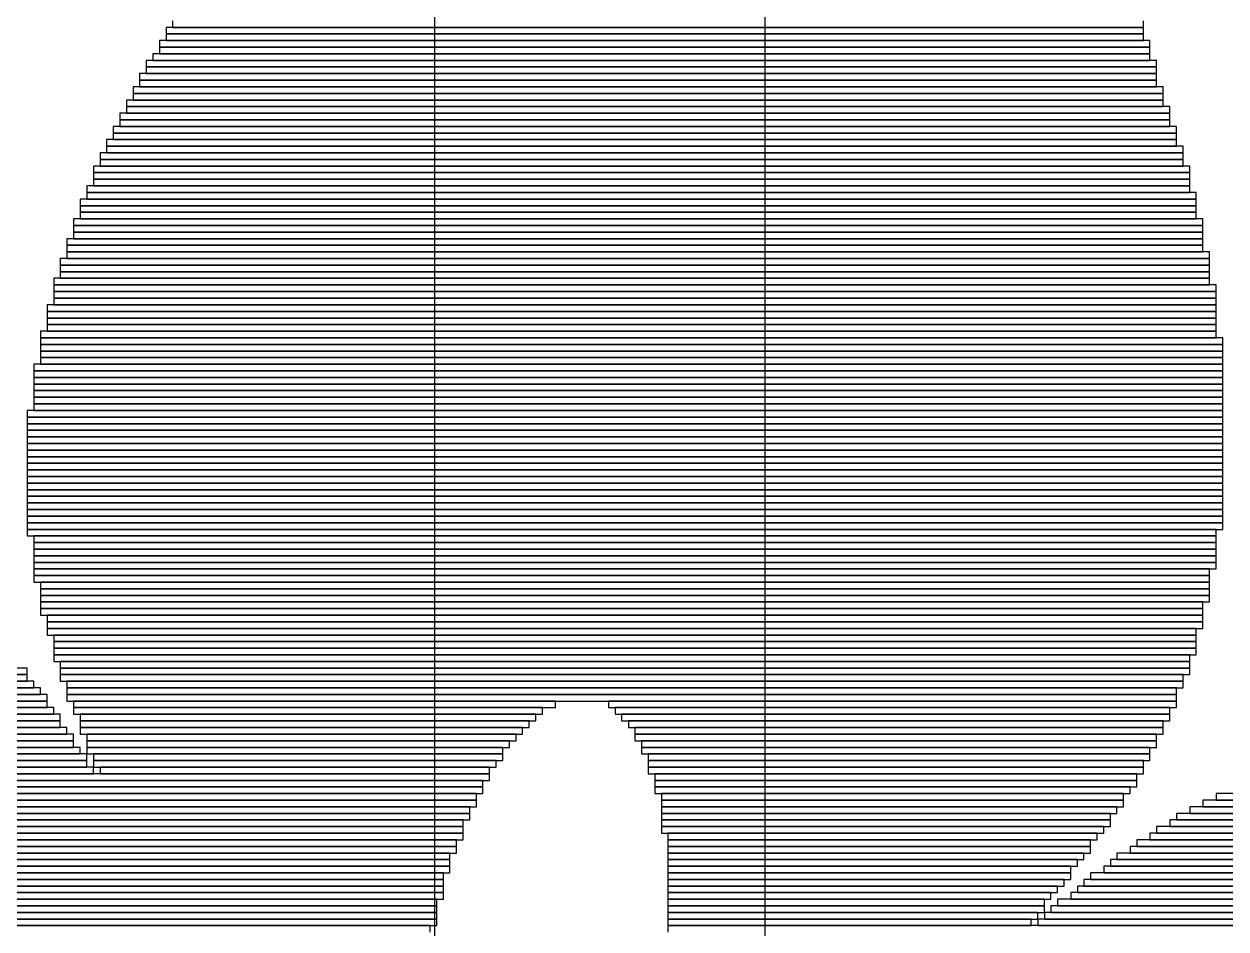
# Model space of a CAD drawing. Extents: x 2.2 to 42.7, y -26.5 to -3.7.
# Drawn here: x 38.01 to 39.397, y -14.177 to -13.133 of the extents above; entities that cross this region are included whole.
import ezdxf

# ---------------------------------------------------------------- set-up
doc = ezdxf.new("R2010")
doc.units = 0
doc.layers.get('0').update_dxf_attribs({"linetype": 'continuous'})

msp = doc.modelspace()

# ---------------------------------------------------------------- linework, layer by layer
at = {"color": 0}
for points in [[(38.8645, -9.0119), (38.8645, -12.6949), (38.8645, -16.3779), (38.8645, -20.0609)], [(38.4835, -9.3929), (38.4835, -13.3934), (38.4835, -17.3939)], [(38.1813, -13.1293), (38.1813, -13.1369)], [(39.3014, -13.1369), (39.3014, -13.1293)], [(39.3014, -13.1369), (38.1737, -13.1369)], [(38.1737, -13.1369), (38.1737, -13.1445)], [(39.3014, -13.1445), (38.1737, -13.1445)], [(38.1737, -13.1445), (38.1737, -13.1521)], [(38.1737, -13.1445), (39.3014, -13.1445)], [(38.1813, -13.1369), (39.3014, -13.1369)], [(39.3014, -13.1445), (39.3014, -13.1369)], [(39.3014, -13.1521), (39.3014, -13.1445)], [(39.309, -13.1521), (38.166, -13.1521)], [(38.166, -13.1521), (38.166, -13.1597)], [(39.309, -13.1597), (38.166, -13.1597)], [(38.166, -13.1597), (38.166, -13.1674)], [(38.166, -13.1597), (39.309, -13.1597)], [(38.1737, -13.1521), (39.3014, -13.1521)], [(39.309, -13.1597), (39.309, -13.1521)], [(39.309, -13.1674), (39.309, -13.1597)], [(39.309, -13.1674), (38.1584, -13.1674)], [(38.1584, -13.1674), (38.1584, -13.175)], [(38.166, -13.1674), (39.309, -13.1674)], [(39.309, -13.175), (39.309, -13.1674)], [(39.3167, -13.175), (38.1508, -13.175)], [(38.1508, -13.175), (38.1508, -13.1826)], [(39.3167, -13.1826), (38.1508, -13.1826)], [(38.1508, -13.1826), (38.1508, -13.1902)], [(38.1508, -13.1826), (39.3167, -13.1826)], [(38.1584, -13.175), (39.309, -13.175)], [(39.3167, -13.1826), (39.3167, -13.175)], [(39.3167, -13.1902), (39.3167, -13.1826)], [(39.3167, -13.1902), (38.1432, -13.1902)], [(38.1432, -13.1902), (38.1432, -13.1978)], [(39.3167, -13.1978), (38.1432, -13.1978)], [(38.1432, -13.1978), (38.1432, -13.2055)], [(38.1432, -13.1978), (39.3167, -13.1978)], [(38.1508, -13.1902), (39.3167, -13.1902)], [(39.3167, -13.1978), (39.3167, -13.1902)], [(39.3167, -13.2055), (39.3167, -13.1978)], [(39.3243, -13.2055), (38.1356, -13.2055)], [(38.1356, -13.2055), (38.1356, -13.2131)], [(39.3243, -13.2131), (38.1356, -13.2131)], [(38.1356, -13.2131), (38.1356, -13.2207)], [(38.1356, -13.2131), (39.3243, -13.2131)], [(38.1432, -13.2055), (39.3167, -13.2055)], [(39.3243, -13.2131), (39.3243, -13.2055)], [(39.3243, -13.2207), (39.3243, -13.2131)], [(39.3243, -13.2207), (38.1279, -13.2207)], [(38.1279, -13.2207), (38.1279, -13.2283)], [(39.3319, -13.2283), (38.1279, -13.2283)], [(38.1279, -13.2283), (38.1279, -13.2359)], [(38.1279, -13.2283), (39.3243, -13.2283)], [(38.1356, -13.2207), (39.3243, -13.2207)], [(39.3243, -13.2283), (39.3243, -13.2207)], [(39.3319, -13.2359), (39.3319, -13.2283)], [(39.3319, -13.2359), (38.1203, -13.2359)], [(38.1203, -13.2359), (38.1203, -13.2436)], [(39.3319, -13.2436), (38.1203, -13.2436)], [(38.1203, -13.2436), (38.1203, -13.2512)], [(38.1203, -13.2436), (39.3319, -13.2436)], [(38.1279, -13.2359), (39.3319, -13.2359)], [(39.3319, -13.2436), (39.3319, -13.2359)], [(39.3319, -13.2512), (39.3319, -13.2436)], [(39.3395, -13.2512), (38.1127, -13.2512)], [(38.1127, -13.2512), (38.1127, -13.2588)], [(38.1203, -13.2512), (39.3319, -13.2512)], [(39.3395, -13.2588), (39.3395, -13.2512)], [(39.3395, -13.2664), (38.1051, -13.2664)], [(38.1051, -13.2664), (38.1051, -13.274)], [(39.3395, -13.2588), (38.1127, -13.2588)], [(38.1127, -13.2588), (38.1127, -13.2664)], [(38.1127, -13.2588), (39.3395, -13.2588)], [(38.1127, -13.2664), (39.3395, -13.2664)], [(39.3395, -13.2664), (39.3395, -13.2588)], [(39.3395, -13.274), (39.3395, -13.2664)], [(39.3471, -13.2817), (38.0975, -13.2817)], [(38.0975, -13.2817), (38.0975, -13.2893)], [(39.3471, -13.274), (38.1051, -13.274)], [(38.1051, -13.274), (38.1051, -13.2817)], [(38.1051, -13.274), (39.3395, -13.274)], [(38.1051, -13.2817), (39.3471, -13.2817)], [(39.3471, -13.2817), (39.3471, -13.274)], [(39.3471, -13.2893), (39.3471, -13.2817)], [(39.3548, -13.2969), (38.0898, -13.2969)], [(38.0898, -13.2969), (38.0898, -13.3045)], [(39.3471, -13.2893), (38.0975, -13.2893)], [(38.0975, -13.2893), (38.0975, -13.2969)], [(38.0975, -13.2893), (39.3471, -13.2893)], [(38.0975, -13.2969), (39.3471, -13.2969)], [(39.3471, -13.2969), (39.3471, -13.2893)], [(39.3548, -13.3045), (39.3548, -13.2969)], [(39.3548, -13.3045), (38.0898, -13.3045)], [(38.0898, -13.3045), (38.0898, -13.3121)], [(38.0898, -13.3045), (39.3548, -13.3045)], [(39.3548, -13.3121), (38.0898, -13.3121)], [(38.0898, -13.3121), (38.0898, -13.3198)], [(38.0898, -13.3121), (39.3548, -13.3121)], [(39.3548, -13.3121), (39.3548, -13.3045)], [(39.3548, -13.3198), (39.3548, -13.3121)], [(39.3548, -13.3198), (38.0822, -13.3198)], [(38.0822, -13.3198), (38.0822, -13.3274)], [(39.3624, -13.3274), (38.0822, -13.3274)], [(38.0822, -13.3274), (38.0822, -13.335)], [(38.0822, -13.3274), (39.3548, -13.3274)], [(38.0898, -13.3198), (39.3548, -13.3198)], [(39.3548, -13.3274), (39.3548, -13.3198)], [(39.3624, -13.335), (39.3624, -13.3274)], [(39.3624, -13.335), (38.0746, -13.335)], [(38.0746, -13.335), (38.0746, -13.3426)], [(38.0822, -13.335), (39.3624, -13.335)], [(39.3624, -13.3426), (39.3624, -13.335)], [(39.3624, -13.3426), (38.0746, -13.3426)], [(38.0746, -13.3426), (38.0746, -13.3502)], [(38.0746, -13.3426), (39.3624, -13.3426)], [(39.3624, -13.3502), (38.0746, -13.3502)], [(38.0746, -13.3502), (38.0746, -13.3579)], [(38.0746, -13.3502), (39.3624, -13.3502)], [(39.3624, -13.3502), (39.3624, -13.3426)], [(39.3624, -13.3579), (39.3624, -13.3502)], [(39.37, -13.3579), (38.067, -13.3579)], [(38.067, -13.3579), (38.067, -13.3655)], [(39.37, -13.3655), (38.067, -13.3655)], [(38.067, -13.3655), (38.067, -13.3731)], [(38.067, -13.3655), (39.37, -13.3655)], [(38.0746, -13.3579), (39.3624, -13.3579)], [(39.37, -13.3655), (39.37, -13.3579)], [(39.37, -13.3731), (39.37, -13.3655)], [(39.37, -13.3807), (38.0594, -13.3807)], [(38.0594, -13.3807), (38.0594, -13.3883)], [(39.37, -13.3731), (38.067, -13.3731)], [(38.067, -13.3731), (38.067, -13.3807)], [(38.067, -13.3731), (39.37, -13.3731)], [(38.067, -13.3807), (39.37, -13.3807)], [(39.37, -13.3807), (39.37, -13.3731)], [(39.37, -13.3883), (39.37, -13.3807)], [(39.37, -13.3883), (38.0594, -13.3883)], [(38.0594, -13.3883), (38.0594, -13.396)], [(38.0594, -13.3883), (39.37, -13.3883)], [(39.3776, -13.396), (38.0594, -13.396)], [(38.0594, -13.396), (38.0594, -13.4036)], [(38.0594, -13.396), (39.37, -13.396)], [(39.37, -13.396), (39.37, -13.3883)], [(39.3776, -13.4036), (39.3776, -13.396)], [(39.3776, -13.4036), (38.0517, -13.4036)], [(38.0517, -13.4036), (38.0517, -13.4112)], [(38.0594, -13.4036), (39.3776, -13.4036)], [(39.3776, -13.4112), (39.3776, -13.4036)], [(39.3776, -13.4112), (38.0517, -13.4112)], [(38.0517, -13.4112), (38.0517, -13.4188)], [(38.0517, -13.4112), (39.3776, -13.4112)], [(39.3776, -13.4188), (38.0517, -13.4188)], [(38.0517, -13.4188), (38.0517, -13.4264)], [(38.0517, -13.4188), (39.3776, -13.4188)], [(39.3776, -13.4188), (39.3776, -13.4112)], [(39.3776, -13.4264), (39.3776, -13.4188)], [(39.3776, -13.4264), (38.0441, -13.4264)], [(38.0441, -13.4264), (38.0441, -13.4341)], [(39.3852, -13.4341), (38.0441, -13.4341)], [(38.0441, -13.4341), (38.0441, -13.4417)], [(38.0441, -13.4341), (39.3776, -13.4341)], [(38.0517, -13.4264), (39.3776, -13.4264)], [(39.3776, -13.4341), (39.3776, -13.4264)], [(39.3852, -13.4417), (39.3852, -13.4341)], [(39.3852, -13.4417), (38.0441, -13.4417)], [(38.0441, -13.4417), (38.0441, -13.4493)], [(38.0441, -13.4417), (39.3852, -13.4417)], [(39.3852, -13.4493), (38.0441, -13.4493)], [(38.0441, -13.4493), (38.0441, -13.4569)], [(38.0441, -13.4493), (39.3852, -13.4493)], [(39.3852, -13.4493), (39.3852, -13.4417)], [(39.3852, -13.4569), (39.3852, -13.4493)], [(39.3852, -13.4569), (38.0365, -13.4569)], [(38.0365, -13.4569), (38.0365, -13.4645)], [(39.3852, -13.4645), (38.0365, -13.4645)], [(38.0365, -13.4645), (38.0365, -13.4722)], [(38.0365, -13.4645), (39.3852, -13.4645)], [(38.0441, -13.4569), (39.3852, -13.4569)], [(39.3852, -13.4645), (39.3852, -13.4569)], [(39.3852, -13.4722), (39.3852, -13.4645)], [(39.3852, -13.4722), (38.0365, -13.4722)], [(38.0365, -13.4722), (38.0365, -13.4798)], [(38.0365, -13.4722), (39.3852, -13.4722)], [(39.3852, -13.4798), (38.0365, -13.4798)], [(38.0365, -13.4798), (38.0365, -13.4874)], [(38.0365, -13.4798), (39.3852, -13.4798)], [(39.3852, -13.4798), (39.3852, -13.4722)], [(39.3852, -13.4874), (39.3852, -13.4798)], [(39.3852, -13.4874), (38.0289, -13.4874)], [(38.0289, -13.4874), (38.0289, -13.495)], [(38.0365, -13.4874), (39.3852, -13.4874)], [(39.3852, -13.495), (39.3852, -13.4874)], [(39.3929, -13.495), (38.0289, -13.495)], [(38.0289, -13.495), (38.0289, -13.5026)], [(38.0289, -13.495), (39.3852, -13.495)], [(39.3929, -13.5026), (38.0289, -13.5026)], [(38.0289, -13.5026), (38.0289, -13.5103)], [(38.0289, -13.5026), (39.3929, -13.5026)], [(39.3929, -13.5026), (39.3929, -13.495)], [(39.3929, -13.5103), (39.3929, -13.5026)], [(39.3929, -13.5103), (38.0289, -13.5103)], [(38.0289, -13.5103), (38.0289, -13.5179)], [(38.0289, -13.5103), (39.3929, -13.5103)], [(39.3929, -13.5179), (38.0289, -13.5179)], [(38.0289, -13.5179), (38.0289, -13.5255)], [(38.0289, -13.5179), (39.3929, -13.5179)], [(39.3929, -13.5179), (39.3929, -13.5103)], [(39.3929, -13.5255), (39.3929, -13.5179)], [(39.3929, -13.5255), (38.0213, -13.5255)], [(38.0213, -13.5255), (38.0213, -13.5331)], [(39.3929, -13.5331), (38.0213, -13.5331)], [(38.0213, -13.5331), (38.0213, -13.5407)], [(38.0213, -13.5331), (39.3929, -13.5331)], [(38.0289, -13.5255), (39.3929, -13.5255)], [(39.3929, -13.5331), (39.3929, -13.5255)], [(39.3929, -13.5407), (39.3929, -13.5331)], [(39.3929, -13.5407), (38.0213, -13.5407)], [(38.0213, -13.5407), (38.0213, -13.5484)], [(38.0213, -13.5407), (39.3929, -13.5407)], [(39.3929, -13.5484), (38.0213, -13.5484)], [(38.0213, -13.5484), (38.0213, -13.556)], [(38.0213, -13.5484), (39.3929, -13.5484)], [(39.3929, -13.5484), (39.3929, -13.5407)], [(39.3929, -13.556), (39.3929, -13.5484)], [(39.3929, -13.556), (38.0213, -13.556)], [(38.0213, -13.556), (38.0213, -13.5636)], [(38.0213, -13.556), (39.3929, -13.556)], [(39.3929, -13.5636), (39.3929, -13.556)], [(39.3929, -13.5636), (38.0213, -13.5636)], [(38.0213, -13.5636), (38.0213, -13.5712)], [(38.0213, -13.5636), (39.3929, -13.5636)], [(39.3929, -13.5712), (38.0213, -13.5712)], [(38.0213, -13.5712), (38.0213, -13.5788)], [(38.0213, -13.5712), (39.3929, -13.5712)], [(39.3929, -13.5712), (39.3929, -13.5636)], [(39.3929, -13.5788), (39.3929, -13.5712)], [(39.3929, -13.5788), (38.0136, -13.5788)], [(38.0136, -13.5788), (38.0136, -13.5865)], [(39.3929, -13.5865), (38.0136, -13.5865)], [(38.0136, -13.5865), (38.0136, -13.5941)], [(38.0136, -13.5865), (39.3929, -13.5865)], [(38.0213, -13.5788), (39.3929, -13.5788)], [(39.3929, -13.5865), (39.3929, -13.5788)], [(39.3929, -13.5941), (39.3929, -13.5865)], [(39.3929, -13.5941), (38.0136, -13.5941)], [(38.0136, -13.5941), (38.0136, -13.6017)], [(38.0136, -13.5941), (39.3929, -13.5941)], [(39.3929, -13.6017), (38.0136, -13.6017)], [(38.0136, -13.6017), (38.0136, -13.6093)], [(38.0136, -13.6017), (39.3929, -13.6017)], [(39.3929, -13.6017), (39.3929, -13.5941)], [(39.3929, -13.6093), (39.3929, -13.6017)], [(39.3929, -13.6093), (38.0136, -13.6093)], [(38.0136, -13.6093), (38.0136, -13.6169)], [(38.0136, -13.6093), (39.3929, -13.6093)], [(39.3929, -13.6169), (38.0136, -13.6169)], [(38.0136, -13.6169), (38.0136, -13.6246)], [(38.0136, -13.6169), (39.3929, -13.6169)], [(39.3929, -13.6169), (39.3929, -13.6093)], [(39.3929, -13.6246), (39.3929, -13.6169)], [(39.3929, -13.6246), (38.0136, -13.6246)], [(38.0136, -13.6246), (38.0136, -13.6322)], [(38.0136, -13.6246), (39.3929, -13.6246)], [(39.3929, -13.6322), (38.0136, -13.6322)], [(38.0136, -13.6322), (38.0136, -13.6398)], [(38.0136, -13.6322), (39.3929, -13.6322)], [(39.3929, -13.6322), (39.3929, -13.6246)], [(39.3929, -13.6398), (39.3929, -13.6322)], [(39.3929, -13.6398), (38.0136, -13.6398)], [(38.0136, -13.6398), (38.0136, -13.6474)], [(38.0136, -13.6398), (39.3929, -13.6398)], [(39.3929, -13.6474), (39.3929, -13.6398)], [(39.3929, -13.6474), (38.0136, -13.6474)], [(38.0136, -13.6474), (38.0136, -13.655)], [(38.0136, -13.6474), (39.3929, -13.6474)], [(39.3929, -13.655), (38.0136, -13.655)], [(38.0136, -13.655), (38.0136, -13.6627)], [(38.0136, -13.655), (39.3929, -13.655)], [(39.3929, -13.655), (39.3929, -13.6474)], [(39.3929, -13.6627), (39.3929, -13.655)], [(39.3929, -13.6627), (38.0136, -13.6627)], [(38.0136, -13.6627), (38.0136, -13.6703)], [(38.0136, -13.6627), (39.3929, -13.6627)], [(39.3929, -13.6703), (38.0136, -13.6703)], [(38.0136, -13.6703), (38.0136, -13.6779)], [(38.0136, -13.6703), (39.3929, -13.6703)], [(39.3929, -13.6703), (39.3929, -13.6627)], [(39.3929, -13.6779), (39.3929, -13.6703)], [(39.3929, -13.6779), (38.0136, -13.6779)], [(38.0136, -13.6779), (38.0136, -13.6855)], [(38.0136, -13.6779), (39.3929, -13.6779)], [(39.3929, -13.6855), (38.0136, -13.6855)], [(38.0136, -13.6855), (38.0136, -13.6931)], [(38.0136, -13.6855), (39.3929, -13.6855)], [(39.3929, -13.6855), (39.3929, -13.6779)], [(39.3929, -13.6931), (39.3929, -13.6855)], [(39.3929, -13.6931), (38.0136, -13.6931)], [(38.0136, -13.6931), (38.0136, -13.7008)], [(38.0136, -13.6931), (39.3929, -13.6931)], [(39.3929, -13.7008), (38.0136, -13.7008)], [(38.0136, -13.7008), (38.0136, -13.7084)], [(38.0136, -13.7008), (39.3929, -13.7008)], [(39.3929, -13.7008), (39.3929, -13.6931)], [(39.3929, -13.7084), (39.3929, -13.7008)], [(39.3929, -13.7084), (38.0136, -13.7084)], [(38.0136, -13.7084), (38.0136, -13.716)], [(38.0136, -13.7084), (39.3929, -13.7084)], [(39.3929, -13.716), (39.3929, -13.7084)], [(39.3852, -13.716), (38.0136, -13.716)], [(38.0136, -13.716), (38.0136, -13.7236)], [(38.0136, -13.716), (39.3929, -13.716)], [(38.0136, -13.7236), (39.3852, -13.7236)], [(39.3852, -13.7236), (38.0213, -13.7236)], [(38.0213, -13.7236), (38.0213, -13.7312)], [(39.3852, -13.7236), (39.3852, -13.716)], [(39.3852, -13.7312), (39.3852, -13.7236)], [(39.3852, -13.7312), (38.0213, -13.7312)], [(38.0213, -13.7312), (38.0213, -13.7389)], [(38.0213, -13.7312), (39.3852, -13.7312)], [(39.3852, -13.7389), (38.0213, -13.7389)], [(38.0213, -13.7389), (38.0213, -13.7465)], [(38.0213, -13.7389), (39.3852, -13.7389)], [(39.3852, -13.7389), (39.3852, -13.7312)], [(39.3852, -13.7465), (39.3852, -13.7389)], [(39.3852, -13.7465), (38.0213, -13.7465)], [(38.0213, -13.7465), (38.0213, -13.7541)], [(38.0213, -13.7465), (39.3852, -13.7465)], [(39.3852, -13.7541), (38.0213, -13.7541)], [(38.0213, -13.7541), (38.0213, -13.7617)], [(38.0213, -13.7541), (39.3852, -13.7541)], [(39.3852, -13.7541), (39.3852, -13.7465)], [(39.3852, -13.7617), (39.3852, -13.7541)], [(39.3776, -13.7617), (38.0213, -13.7617)], [(38.0213, -13.7617), (38.0213, -13.7693)], [(38.0213, -13.7617), (39.3852, -13.7617)], [(39.3776, -13.7693), (38.0213, -13.7693)], [(38.0213, -13.7693), (38.0213, -13.777)], [(38.0213, -13.7693), (39.3776, -13.7693)], [(39.3776, -13.7693), (39.3776, -13.7617)], [(39.3776, -13.777), (39.3776, -13.7693)], [(38.0213, -13.777), (39.3776, -13.777)], [(39.3776, -13.777), (38.0289, -13.777)], [(38.0289, -13.777), (38.0289, -13.7846)], [(39.3776, -13.7846), (38.0289, -13.7846)], [(38.0289, -13.7846), (38.0289, -13.7922)], [(38.0289, -13.7846), (39.3776, -13.7846)], [(39.3776, -13.7846), (39.3776, -13.777)], [(39.3776, -13.7922), (39.3776, -13.7846)], [(39.3776, -13.7922), (38.0289, -13.7922)], [(38.0289, -13.7922), (38.0289, -13.7998)], [(38.0289, -13.7922), (39.3776, -13.7922)], [(39.3776, -13.7998), (39.3776, -13.7922)], [(39.37, -13.7998), (38.0289, -13.7998)], [(38.0289, -13.7998), (38.0289, -13.8074)], [(38.0289, -13.7998), (39.3776, -13.7998)], [(39.37, -13.8074), (38.0289, -13.8074)], [(38.0289, -13.8074), (38.0289, -13.8151)], [(38.0289, -13.8074), (39.37, -13.8074)], [(39.37, -13.8074), (39.37, -13.7998)], [(39.37, -13.8151), (39.37, -13.8074)], [(38.0289, -13.8151), (39.37, -13.8151)], [(39.37, -13.8151), (38.0365, -13.8151)], [(38.0365, -13.8151), (38.0365, -13.8227)], [(39.37, -13.8227), (38.0365, -13.8227)], [(38.0365, -13.8227), (38.0365, -13.8303)], [(38.0365, -13.8227), (39.37, -13.8227)], [(39.37, -13.8227), (39.37, -13.8151)], [(39.37, -13.8303), (39.37, -13.8227)], [(39.3624, -13.8303), (38.0365, -13.8303)], [(38.0365, -13.8303), (38.0365, -13.8379)], [(38.0365, -13.8303), (39.37, -13.8303)], [(38.0365, -13.8379), (39.3624, -13.8379)], [(39.3624, -13.8379), (38.0441, -13.8379)], [(38.0441, -13.8379), (38.0441, -13.8455)], [(39.3624, -13.8379), (39.3624, -13.8303)], [(39.3624, -13.8455), (39.3624, -13.8379)], [(39.3624, -13.8455), (38.0441, -13.8455)], [(38.0441, -13.8455), (38.0441, -13.8532)], [(38.0441, -13.8455), (39.3624, -13.8455)], [(39.3624, -13.8532), (38.0441, -13.8532)], [(38.0441, -13.8532), (38.0441, -13.8608)], [(38.0441, -13.8532), (39.3624, -13.8532)], [(39.3624, -13.8532), (39.3624, -13.8455)], [(39.3624, -13.8608), (39.3624, -13.8532)], [(39.3548, -13.8608), (38.0441, -13.8608)], [(38.0441, -13.8608), (38.0441, -13.8684)], [(38.0441, -13.8608), (39.3624, -13.8608)], [(39.3548, -13.8684), (39.3548, -13.8608)], [(38.0136, -13.876), (36.2534, -13.876)], [(38.0136, -13.8836), (38.0136, -13.876)], [(38.0441, -13.8684), (39.3548, -13.8684)], [(39.3548, -13.8684), (38.0517, -13.8684)], [(38.0517, -13.8684), (38.0517, -13.876)], [(39.3548, -13.876), (38.0517, -13.876)], [(38.0517, -13.876), (38.0517, -13.8836)], [(38.0517, -13.876), (39.3548, -13.876)], [(39.3548, -13.876), (39.3548, -13.8684)], [(39.3548, -13.8836), (39.3548, -13.876)], [(36.2534, -13.8836), (38.0136, -13.8836)], [(38.0136, -13.8836), (36.261, -13.8836)], [(36.261, -13.8913), (38.0136, -13.8913)], [(38.0213, -13.8913), (36.2687, -13.8913)], [(38.0136, -13.8913), (38.0136, -13.8836)], [(38.0213, -13.8989), (38.0213, -13.8913)], [(39.3471, -13.8836), (38.0517, -13.8836)], [(38.0517, -13.8836), (38.0517, -13.8913)], [(38.0517, -13.8836), (39.3548, -13.8836)], [(38.0517, -13.8913), (39.3471, -13.8913)], [(39.3471, -13.8913), (38.0594, -13.8913)], [(38.0594, -13.8913), (38.0594, -13.8989)], [(39.3471, -13.8913), (39.3471, -13.8836)], [(39.3471, -13.8989), (39.3471, -13.8913)], [(38.0289, -13.8989), (36.2687, -13.8989)], [(36.2687, -13.8989), (38.0213, -13.8989)], [(36.2687, -13.9065), (38.0289, -13.9065)], [(38.0365, -13.9065), (36.2763, -13.9065)], [(38.0289, -13.9065), (38.0289, -13.8989)], [(38.0365, -13.9141), (38.0365, -13.9065)], [(39.3395, -13.8989), (38.0594, -13.8989)], [(38.0594, -13.8989), (38.0594, -13.9065)], [(38.0594, -13.8989), (39.3471, -13.8989)], [(39.3395, -13.9065), (38.0594, -13.9065)], [(38.0594, -13.9065), (38.0594, -13.9141)], [(38.0594, -13.9065), (39.3395, -13.9065)], [(39.3395, -13.9065), (39.3395, -13.8989)], [(39.3395, -13.9141), (39.3395, -13.9065)], [(36.2763, -13.9141), (38.0365, -13.9141)], [(38.0365, -13.9141), (36.2839, -13.9141)], [(36.2839, -13.9217), (38.0365, -13.9217)], [(38.0441, -13.9217), (36.2915, -13.9217)], [(38.0365, -13.9217), (38.0365, -13.9141)], [(38.0441, -13.9294), (38.0441, -13.9217)], [(38.0594, -13.9141), (39.3395, -13.9141)], [(38.6232, -13.9141), (38.067, -13.9141)], [(38.067, -13.9141), (38.067, -13.9217)], [(38.608, -13.9217), (38.067, -13.9217)], [(38.067, -13.9217), (38.067, -13.9294)], [(38.067, -13.9217), (38.6232, -13.9217)], [(38.608, -13.9294), (38.608, -13.9217)], [(38.6232, -13.9217), (38.6232, -13.9141)], [(39.3395, -13.9141), (38.6842, -13.9141)], [(38.6842, -13.9141), (38.6842, -13.9217)], [(38.6842, -13.9217), (39.3395, -13.9217)], [(39.3319, -13.9217), (38.6918, -13.9217)], [(38.6918, -13.9217), (38.6918, -13.9294)], [(39.3319, -13.9294), (39.3319, -13.9217)], [(39.3395, -13.9217), (39.3395, -13.9141)], [(38.0517, -13.9294), (36.2915, -13.9294)], [(36.2915, -13.9294), (38.0441, -13.9294)], [(36.2915, -13.937), (38.0517, -13.937)], [(38.0517, -13.937), (36.2991, -13.937)], [(38.0517, -13.937), (38.0517, -13.9294)], [(38.0517, -13.9446), (38.0517, -13.937)], [(38.067, -13.9294), (38.608, -13.9294)], [(38.6004, -13.9294), (38.0746, -13.9294)], [(38.0746, -13.9294), (38.0746, -13.937)], [(38.5928, -13.937), (38.0746, -13.937)], [(38.0746, -13.937), (38.0746, -13.9446)], [(38.0746, -13.937), (38.6004, -13.937)], [(38.5928, -13.9446), (38.5928, -13.937)], [(38.6004, -13.937), (38.6004, -13.9294)], [(38.6918, -13.9294), (39.3319, -13.9294)], [(39.3319, -13.9294), (38.6994, -13.9294)], [(38.6994, -13.9294), (38.6994, -13.937)], [(38.6994, -13.937), (39.3319, -13.937)], [(39.3243, -13.937), (38.7071, -13.937)], [(38.7071, -13.937), (38.7071, -13.9446)], [(39.3243, -13.9446), (39.3243, -13.937)], [(39.3319, -13.937), (39.3319, -13.9294)], [(36.2991, -13.9446), (38.0517, -13.9446)], [(38.0594, -13.9446), (36.3068, -13.9446)], [(38.0594, -13.9522), (38.0594, -13.9446)], [(38.5851, -13.9446), (38.0746, -13.9446)], [(38.0746, -13.9446), (38.0746, -13.9522)], [(38.0746, -13.9446), (38.5928, -13.9446)], [(38.5851, -13.9522), (38.5851, -13.9446)], [(38.7071, -13.9446), (39.3243, -13.9446)], [(39.3243, -13.9446), (38.7147, -13.9446)], [(38.7147, -13.9446), (38.7147, -13.9522)], [(39.3243, -13.9522), (39.3243, -13.9446)], [(36.3068, -13.9522), (38.0594, -13.9522)], [(38.067, -13.9522), (36.3144, -13.9522)], [(38.067, -13.9598), (36.3144, -13.9598)], [(36.3144, -13.9598), (38.067, -13.9598)], [(38.067, -13.9598), (38.067, -13.9522)], [(38.067, -13.9675), (38.067, -13.9598)], [(38.0746, -13.9522), (38.5851, -13.9522)], [(38.5775, -13.9522), (38.0822, -13.9522)], [(38.0822, -13.9522), (38.0822, -13.9598)], [(38.5699, -13.9598), (38.0822, -13.9598)], [(38.0822, -13.9598), (38.0822, -13.9675)], [(38.0822, -13.9598), (38.5775, -13.9598)], [(38.5699, -13.9675), (38.5699, -13.9598)], [(38.5775, -13.9598), (38.5775, -13.9522)], [(39.3167, -13.9522), (38.7147, -13.9522)], [(38.7147, -13.9522), (38.7147, -13.9598)], [(38.7147, -13.9522), (39.3243, -13.9522)], [(38.7147, -13.9598), (39.3167, -13.9598)], [(39.3167, -13.9598), (38.7223, -13.9598)], [(38.7223, -13.9598), (38.7223, -13.9675)], [(39.3167, -13.9598), (39.3167, -13.9522)], [(39.3167, -13.9675), (39.3167, -13.9598)], [(36.3144, -13.9675), (38.067, -13.9675)], [(38.0746, -13.9675), (36.322, -13.9675)], [(36.322, -13.9751), (38.0746, -13.9751)], [(38.0822, -13.9751), (36.3296, -13.9751)], [(38.0746, -13.9751), (38.0746, -13.9675)], [(38.5623, -13.9675), (38.0822, -13.9675)], [(38.0822, -13.9675), (38.0822, -13.9751)], [(38.0822, -13.9675), (38.5699, -13.9675)], [(38.0822, -13.9827), (38.0822, -13.9751)], [(38.0822, -13.9751), (38.5623, -13.9751)], [(38.5623, -13.9751), (38.0898, -13.9751)], [(38.0898, -13.9751), (38.0898, -13.9827)], [(38.5623, -13.9751), (38.5623, -13.9675)], [(38.5623, -13.9827), (38.5623, -13.9751)], [(39.309, -13.9675), (38.7223, -13.9675)], [(38.7223, -13.9675), (38.7223, -13.9751)], [(38.7223, -13.9675), (39.3167, -13.9675)], [(38.7223, -13.9751), (39.309, -13.9751)], [(39.309, -13.9751), (38.7299, -13.9751)], [(38.7299, -13.9751), (38.7299, -13.9827)], [(39.309, -13.9751), (39.309, -13.9675)], [(39.309, -13.9827), (39.309, -13.9751)], [(38.0822, -13.9827), (36.3296, -13.9827)], [(36.3296, -13.9827), (38.0822, -13.9827)], [(36.3296, -13.9903), (38.0822, -13.9903)], [(38.0898, -13.9903), (36.3372, -13.9903)], [(38.0822, -13.9903), (38.0822, -13.9827)], [(38.5547, -13.9827), (38.0898, -13.9827)], [(38.0898, -13.9827), (38.0898, -13.9903)], [(38.0898, -13.9827), (38.5623, -13.9827)], [(38.0898, -13.9979), (38.0898, -13.9903)], [(38.0898, -13.9903), (38.5547, -13.9903)], [(38.547, -13.9903), (38.0975, -13.9903)], [(38.0975, -13.9903), (38.0975, -13.9979)], [(38.547, -13.9979), (38.547, -13.9903)], [(38.5547, -13.9903), (38.5547, -13.9827)], [(39.3014, -13.9827), (38.7299, -13.9827)], [(38.7299, -13.9827), (38.7299, -13.9903)], [(38.7299, -13.9827), (39.309, -13.9827)], [(39.3014, -13.9903), (38.7299, -13.9903)], [(38.7299, -13.9903), (38.7299, -13.9979)], [(38.7299, -13.9903), (39.3014, -13.9903)], [(39.3014, -13.9903), (39.3014, -13.9827)], [(39.3014, -13.9979), (39.3014, -13.9903)], [(36.3372, -13.9979), (38.0898, -13.9979)], [(38.547, -13.9979), (36.3449, -13.9979)], [(36.3449, -14.0056), (38.547, -14.0056)], [(38.5394, -14.0056), (36.3525, -14.0056)], [(38.0975, -13.9979), (38.547, -13.9979)], [(38.5394, -14.0132), (38.5394, -14.0056)], [(38.547, -14.0056), (38.547, -13.9979)], [(38.7299, -13.9979), (39.3014, -13.9979)], [(39.2938, -13.9979), (38.7375, -13.9979)], [(38.7375, -13.9979), (38.7375, -14.0056)], [(39.2938, -14.0056), (38.7375, -14.0056)], [(38.7375, -14.0056), (38.7375, -14.0132)], [(38.7375, -14.0056), (39.2938, -14.0056)], [(39.2938, -14.0056), (39.2938, -13.9979)], [(39.2938, -14.0132), (39.2938, -14.0056)], [(38.5394, -14.0132), (36.3525, -14.0132)], [(36.3525, -14.0132), (38.5394, -14.0132)], [(36.3525, -14.0208), (38.5394, -14.0208)], [(38.5318, -14.0208), (36.3601, -14.0208)], [(38.5318, -14.0284), (38.5318, -14.0208)], [(38.5394, -14.0208), (38.5394, -14.0132)], [(39.2862, -14.0132), (38.7375, -14.0132)], [(38.7375, -14.0132), (38.7375, -14.0208)], [(38.7375, -14.0132), (39.2938, -14.0132)], [(38.7375, -14.0208), (39.2862, -14.0208)], [(39.2786, -14.0208), (38.7452, -14.0208)], [(38.7452, -14.0208), (38.7452, -14.0284)], [(39.2786, -14.0284), (39.2786, -14.0208)], [(39.2862, -14.0208), (39.2862, -14.0132)], [(40.1549, -14.0208), (39.3852, -14.0208)], [(39.3852, -14.0208), (39.3852, -14.0284)], [(36.3601, -14.0284), (38.5318, -14.0284)], [(38.5318, -14.0284), (36.3677, -14.0284)], [(38.5318, -14.036), (38.5318, -14.0284)], [(39.2786, -14.0284), (38.7452, -14.0284)], [(38.7452, -14.0284), (38.7452, -14.036)], [(38.7452, -14.0284), (39.2786, -14.0284)], [(39.2786, -14.036), (39.2786, -14.0284)], [(40.1777, -14.0284), (39.37, -14.0284)], [(39.37, -14.0284), (39.37, -14.036)], [(39.3852, -14.0284), (40.1549, -14.0284)], [(36.3677, -14.036), (38.5318, -14.036)], [(38.5242, -14.036), (36.3753, -14.036)], [(38.5242, -14.0437), (36.3753, -14.0437)], [(36.3753, -14.0437), (38.5242, -14.0437)], [(38.5242, -14.0437), (38.5242, -14.036)], [(38.5242, -14.0513), (38.5242, -14.0437)], [(39.2709, -14.036), (38.7452, -14.036)], [(38.7452, -14.036), (38.7452, -14.0437)], [(38.7452, -14.036), (39.2786, -14.036)], [(39.2633, -14.0437), (38.7452, -14.0437)], [(38.7452, -14.0437), (38.7452, -14.0513)], [(38.7452, -14.0437), (39.2709, -14.0437)], [(39.2633, -14.0513), (39.2633, -14.0437)], [(39.2709, -14.0437), (39.2709, -14.036)], [(40.2234, -14.0437), (39.3395, -14.0437)], [(39.3395, -14.0437), (39.3395, -14.0513)], [(40.2006, -14.036), (39.3548, -14.036)], [(39.3548, -14.036), (39.3548, -14.0437)], [(39.3548, -14.0437), (40.2006, -14.0437)], [(39.37, -14.036), (40.1777, -14.036)], [(36.3753, -14.0513), (38.5242, -14.0513)], [(38.5166, -14.0513), (36.383, -14.0513)], [(36.383, -14.0589), (38.5166, -14.0589)], [(38.5166, -14.0589), (36.3906, -14.0589)], [(38.5166, -14.0589), (38.5166, -14.0513)], [(38.5166, -14.0665), (38.5166, -14.0589)], [(39.2633, -14.0513), (38.7452, -14.0513)], [(38.7452, -14.0513), (38.7452, -14.0589)], [(38.7452, -14.0513), (39.2633, -14.0513)], [(39.2557, -14.0589), (38.7452, -14.0589)], [(38.7452, -14.0589), (38.7452, -14.0665)], [(38.7452, -14.0589), (39.2633, -14.0589)], [(39.2557, -14.0665), (39.2557, -14.0589)], [(39.2633, -14.0589), (39.2633, -14.0513)], [(40.2692, -14.0589), (39.3167, -14.0589)], [(39.3167, -14.0589), (39.3167, -14.0665)], [(40.2463, -14.0513), (39.3319, -14.0513)], [(39.3319, -14.0513), (39.3319, -14.0589)], [(39.3319, -14.0589), (40.2463, -14.0589)], [(39.3395, -14.0513), (40.2234, -14.0513)], [(36.3906, -14.0665), (38.5166, -14.0665)], [(38.5166, -14.0665), (36.3982, -14.0665)], [(38.5089, -14.0741), (36.3982, -14.0741)], [(36.3982, -14.0741), (38.5166, -14.0741)], [(38.5089, -14.0818), (38.5089, -14.0741)], [(38.5166, -14.0741), (38.5166, -14.0665)], [(38.7452, -14.0665), (39.2557, -14.0665)], [(39.2481, -14.0665), (38.7528, -14.0665)], [(38.7528, -14.0665), (38.7528, -14.0741)], [(39.2405, -14.0741), (38.7528, -14.0741)], [(38.7528, -14.0741), (38.7528, -14.0818)], [(38.7528, -14.0741), (39.2481, -14.0741)], [(39.2405, -14.0818), (39.2405, -14.0741)], [(39.2481, -14.0741), (39.2481, -14.0665)], [(40.3149, -14.0741), (39.2938, -14.0741)], [(39.2938, -14.0741), (39.2938, -14.0818)], [(40.292, -14.0665), (39.309, -14.0665)], [(39.309, -14.0665), (39.309, -14.0741)], [(39.309, -14.0741), (40.292, -14.0741)], [(39.3167, -14.0665), (40.2692, -14.0665)], [(36.3982, -14.0818), (38.5089, -14.0818)], [(38.5089, -14.0818), (36.4058, -14.0818)], [(36.4058, -14.0894), (38.5089, -14.0894)], [(38.5013, -14.0894), (36.4134, -14.0894)], [(38.5013, -14.097), (38.5013, -14.0894)], [(38.5089, -14.0894), (38.5089, -14.0818)], [(39.2405, -14.0818), (38.7528, -14.0818)], [(38.7528, -14.0818), (38.7528, -14.0894)], [(38.7528, -14.0818), (39.2405, -14.0818)], [(39.2328, -14.0894), (38.7528, -14.0894)], [(38.7528, -14.0894), (38.7528, -14.097)], [(38.7528, -14.0894), (39.2405, -14.0894)], [(39.2328, -14.097), (39.2328, -14.0894)], [(39.2405, -14.0894), (39.2405, -14.0818)], [(40.3682, -14.0894), (39.2709, -14.0894)], [(39.2709, -14.0894), (39.2709, -14.097)], [(40.3454, -14.0818), (39.2862, -14.0818)], [(39.2862, -14.0818), (39.2862, -14.0894)], [(39.2862, -14.0894), (40.3454, -14.0894)], [(39.2938, -14.0818), (40.3149, -14.0818)], [(38.5013, -14.097), (36.4134, -14.097)], [(36.4134, -14.097), (38.5013, -14.097)], [(38.5013, -14.1046), (38.5013, -14.097)], [(39.2252, -14.097), (38.7528, -14.097)], [(38.7528, -14.097), (38.7528, -14.1046)], [(38.7528, -14.097), (39.2328, -14.097)], [(39.2252, -14.1046), (39.2252, -14.097)], [(40.3911, -14.097), (39.2633, -14.097)], [(39.2633, -14.097), (39.2633, -14.1046)], [(39.2709, -14.097), (40.3682, -14.097)], [(36.4134, -14.1046), (38.5013, -14.1046)], [(38.5013, -14.1046), (36.4211, -14.1046)], [(36.4211, -14.1122), (38.5013, -14.1122)], [(38.4937, -14.1122), (36.4287, -14.1122)], [(38.4937, -14.1199), (38.4937, -14.1122)], [(38.5013, -14.1122), (38.5013, -14.1046)], [(39.2176, -14.1046), (38.7528, -14.1046)], [(38.7528, -14.1046), (38.7528, -14.1122)], [(38.7528, -14.1046), (39.2252, -14.1046)], [(39.2176, -14.1122), (38.7528, -14.1122)], [(38.7528, -14.1122), (38.7528, -14.1199)], [(38.7528, -14.1122), (39.2176, -14.1122)], [(39.2176, -14.1122), (39.2176, -14.1046)], [(39.2176, -14.1199), (39.2176, -14.1122)], [(40.4368, -14.1122), (39.2405, -14.1122)], [(39.2405, -14.1122), (39.2405, -14.1199)], [(40.4139, -14.1046), (39.2557, -14.1046)], [(39.2557, -14.1046), (39.2557, -14.1122)], [(39.2557, -14.1122), (40.4139, -14.1122)], [(39.2633, -14.1046), (40.3911, -14.1046)], [(36.4287, -14.1199), (38.4937, -14.1199)], [(38.4937, -14.1199), (36.4363, -14.1199)], [(38.4937, -14.1275), (36.4363, -14.1275)], [(36.4363, -14.1275), (38.4937, -14.1275)], [(38.4937, -14.1275), (38.4937, -14.1199)], [(38.4937, -14.1351), (38.4937, -14.1275)], [(39.21, -14.1199), (38.7528, -14.1199)], [(38.7528, -14.1199), (38.7528, -14.1275)], [(38.7528, -14.1199), (39.2176, -14.1199)], [(39.2024, -14.1275), (38.7528, -14.1275)], [(38.7528, -14.1275), (38.7528, -14.1351)], [(38.7528, -14.1275), (39.21, -14.1275)], [(39.2024, -14.1351), (39.2024, -14.1275)], [(39.21, -14.1275), (39.21, -14.1199)], [(40.4825, -14.1275), (39.2252, -14.1275)], [(39.2252, -14.1275), (39.2252, -14.1351)], [(40.4597, -14.1199), (39.2328, -14.1199)], [(39.2328, -14.1199), (39.2328, -14.1275)], [(39.2328, -14.1275), (40.4597, -14.1275)], [(39.2405, -14.1199), (40.4368, -14.1199)], [(36.4363, -14.1351), (38.4937, -14.1351)], [(38.4937, -14.1351), (36.4439, -14.1351)], [(36.4439, -14.1427), (38.4937, -14.1427)], [(38.4861, -14.1427), (36.4515, -14.1427)], [(38.4861, -14.1503), (38.4861, -14.1427)], [(38.4937, -14.1427), (38.4937, -14.1351)], [(39.1947, -14.1351), (38.7528, -14.1351)], [(38.7528, -14.1351), (38.7528, -14.1427)], [(38.7528, -14.1351), (39.2024, -14.1351)], [(39.1871, -14.1427), (38.7528, -14.1427)], [(38.7528, -14.1427), (38.7528, -14.1503)], [(38.7528, -14.1427), (39.1947, -14.1427)], [(39.1871, -14.1503), (39.1871, -14.1427)], [(39.1947, -14.1427), (39.1947, -14.1351)], [(40.5359, -14.1427), (39.2024, -14.1427)], [(39.2024, -14.1427), (39.2024, -14.1503)], [(40.513, -14.1351), (39.2176, -14.1351)], [(39.2176, -14.1351), (39.2176, -14.1427)], [(39.2176, -14.1427), (40.513, -14.1427)], [(39.2252, -14.1351), (40.4825, -14.1351)], [(36.4515, -14.1503), (38.4861, -14.1503)], [(38.4861, -14.1503), (36.4592, -14.1503)], [(38.4861, -14.158), (36.4592, -14.158)], [(36.4592, -14.158), (38.4861, -14.158)], [(38.4861, -14.158), (38.4861, -14.1503)], [(38.4861, -14.1656), (38.4861, -14.158)], [(39.1871, -14.1503), (38.7528, -14.1503)], [(38.7528, -14.1503), (38.7528, -14.158)], [(38.7528, -14.1503), (39.1871, -14.1503)], [(39.1795, -14.158), (38.7528, -14.158)], [(38.7528, -14.158), (38.7528, -14.1656)], [(38.7528, -14.158), (39.1871, -14.158)], [(39.1795, -14.1656), (39.1795, -14.158)], [(39.1871, -14.158), (39.1871, -14.1503)], [(40.5816, -14.158), (39.1871, -14.158)], [(39.1871, -14.158), (39.1871, -14.1656)], [(40.5587, -14.1503), (39.1947, -14.1503)], [(39.1947, -14.1503), (39.1947, -14.158)], [(39.1947, -14.158), (40.5587, -14.158)], [(39.2024, -14.1503), (40.5359, -14.1503)], [(36.4592, -14.1656), (38.4861, -14.1656)], [(38.4861, -14.1656), (36.4668, -14.1656)], [(36.4668, -14.1732), (38.4861, -14.1732)], [(38.4785, -14.1732), (36.4744, -14.1732)], [(38.4785, -14.1808), (38.4785, -14.1732)], [(38.4861, -14.1732), (38.4861, -14.1656)], [(39.1719, -14.1656), (38.7528, -14.1656)], [(38.7528, -14.1656), (38.7528, -14.1732)], [(38.7528, -14.1656), (39.1795, -14.1656)], [(40.6273, -14.1732), (38.7528, -14.1732)], [(38.7528, -14.1732), (38.7528, -14.1808)], [(38.7528, -14.1732), (39.1719, -14.1732)], [(39.1719, -14.1732), (39.1719, -14.1656)], [(40.6044, -14.1656), (39.1795, -14.1656)], [(39.1795, -14.1656), (39.1795, -14.1732)], [(39.1795, -14.1732), (40.6044, -14.1732)], [(39.1871, -14.1656), (40.5816, -14.1656)]]:
    msp.add_lwpolyline(points, dxfattribs=at)

doc.saveas('drawing.dxf')
